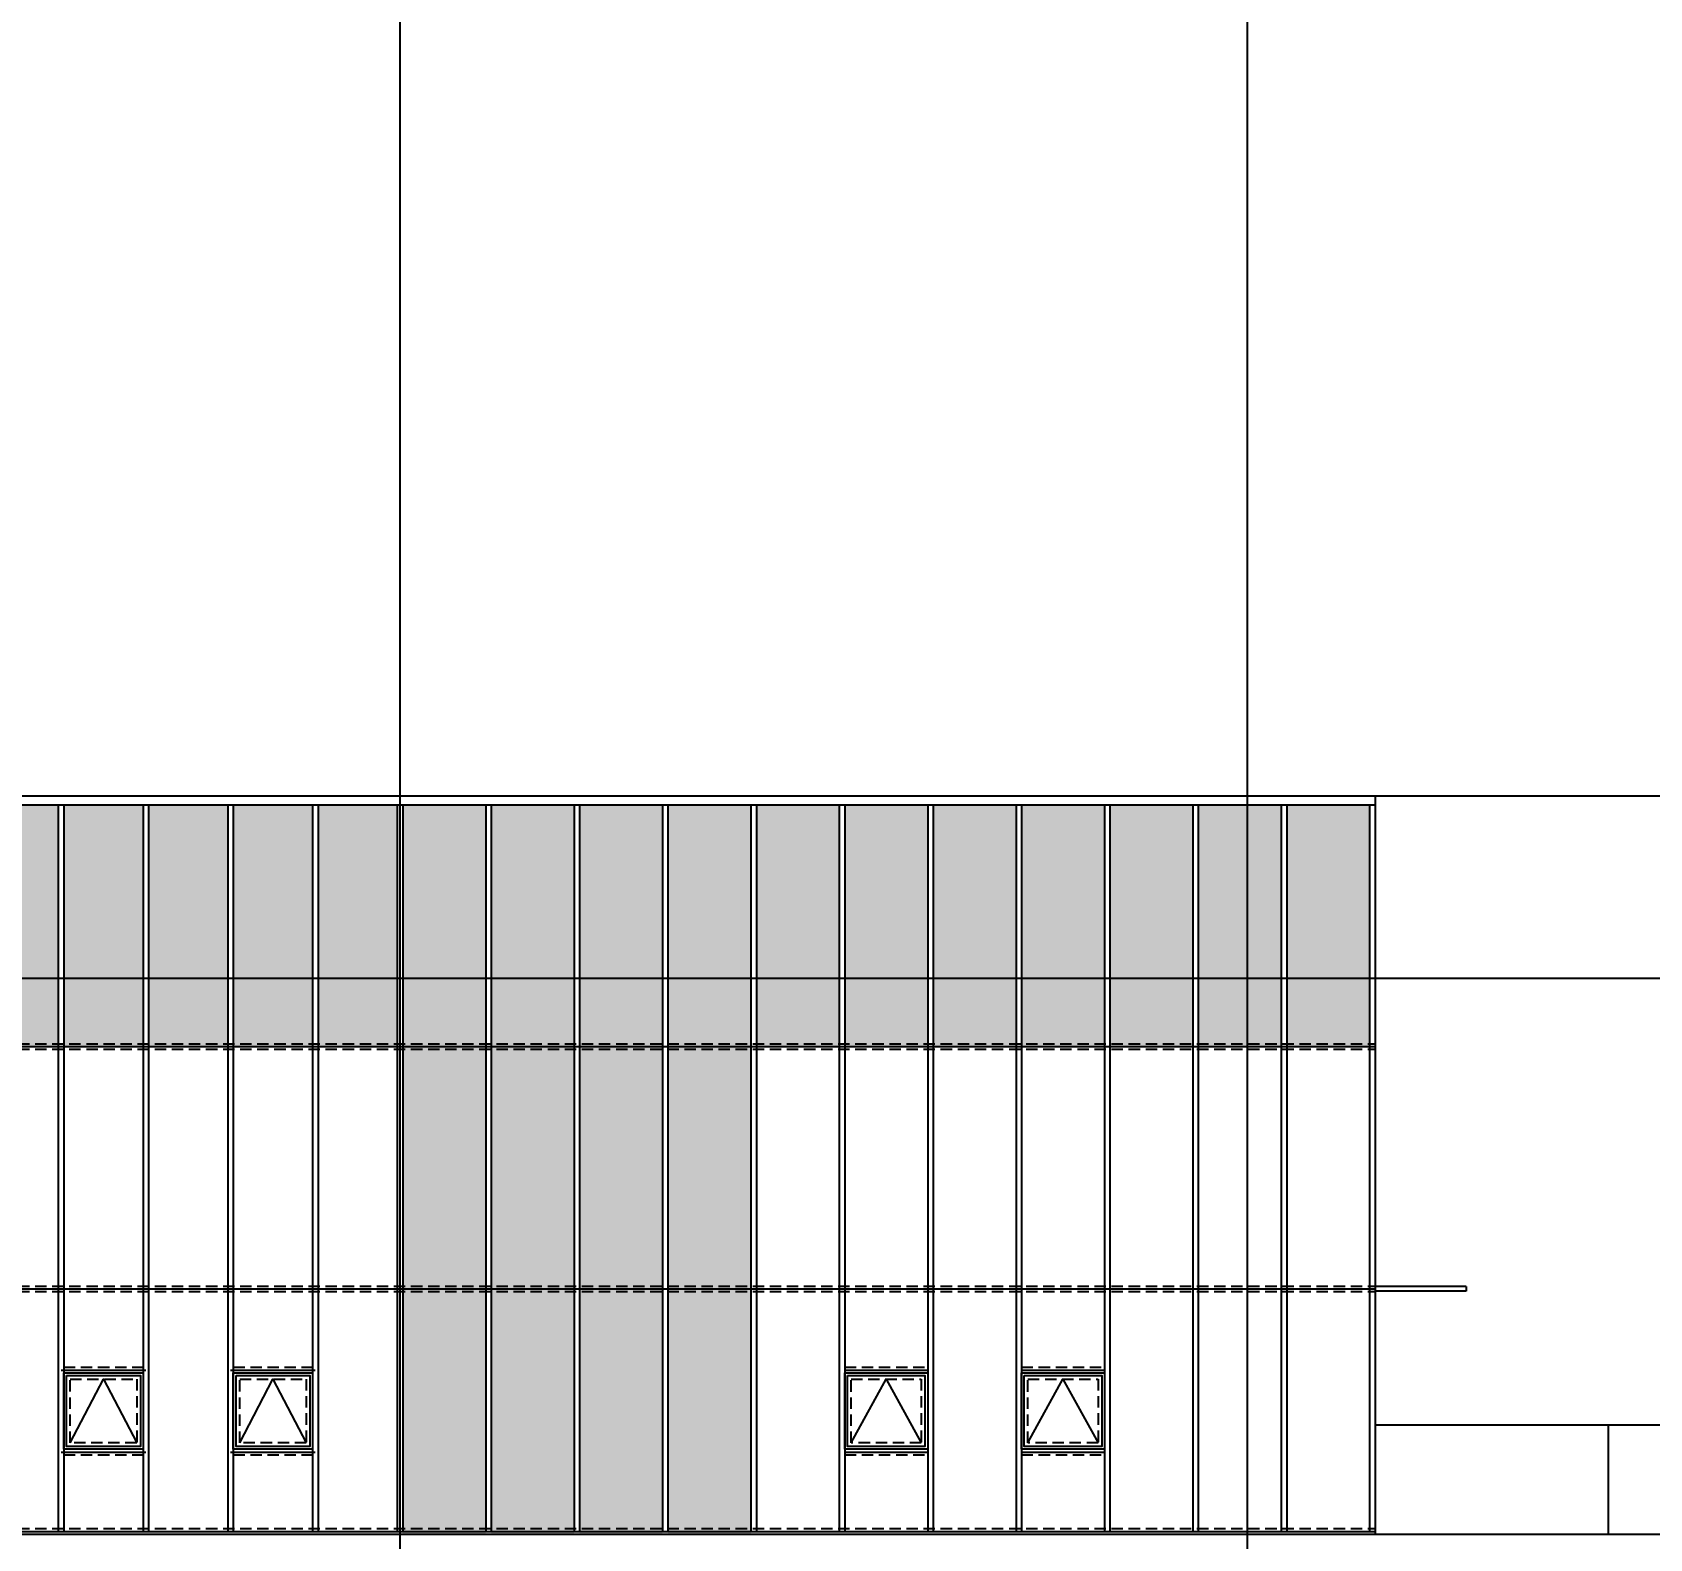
# Model space of a CAD drawing. Extents: x -430745 to 210250, y 0 to 148500.
# Drawn here: x 136160 to 153908, y 45029 to 61555 of the extents above; entities that cross this region are included whole.
import ezdxf

# ---------------------------------------------------------------- set-up
doc = ezdxf.new("R2010")
doc.units = 0
doc.header["$LTSCALE"] = 250
doc.header["$MEASUREMENT"] = 0
doc.linetypes.add('DASHED', pattern=[0.75, 0.5, -0.25])
doc.layers.get('0').update_dxf_attribs({"linetype": 'CONTINUOUS'})
doc.layers.get('Defpoints').update_dxf_attribs({"linetype": 'CONTINUOUS'})
for name, color, linetype in [('A-CEN', 1, 'CONTINUOUS'), ('A-DIM', 7, 'CONTINUOUS'), ('A-ELE-254', 254, 'CONTINUOUS'), ('A-ELE-5', 5, 'CONTINUOUS'), ('A-ELE-6', 6, 'CONTINUOUS'), ('A-ETC-GLASS HANDRIAL', 5, 'CONTINUOUS'), ('A-WIN-9', 9, 'CONTINUOUS'), ('A-WIN-HID', 9, 'DASHED')]:
    doc.layers.add(name, color=color, linetype=linetype)
doc.layers.add('NOPLOT', color=193, linetype='CONTINUOUS', plot=False)
doc.styles.add('Gdim', font='')
doc.styles.get('Gdim').set_extended_font_data('Dotum')
doc.dimstyles.new('Gdim100', dxfattribs={"dimscale": 100, "dimtxt": 3, "dimasz": 6, "dimexe": 1.5, "dimexo": 2, "dimgap": 1, "dimtad": 1, "dimdec": 0, "dimzin": 0, "dimdsep": 46, "dimtxsty": 'Gdim', "dimblk": 'DOTSMALL', "dimcen": 1.5, "dimdle": 1.5, "dimclrd": 1, "dimclre": 1, "dimclrt": 256, "dimazin": 0, "dimtfac": 1, "dimtdec": 0, "dimtix": 1, "dimtmove": 2, "dimatfit": 3, "dimldrblk": 'DOTSMALL', "dimfxl": 1.5, "dimtolj": 1, "dimtzin": 0, "dimlwd": -1, "dimlwe": -1, "dimarcsym": 0})

# ---------------------------------------------------------------- blocks, each defined once
blk = doc.blocks.new('A-CEN-WEST2')
at = {"layer": 'A-CEN'}
for p, q in [((14356210.5, -438071.4), (14356210.5, -330738.1)), ((14365510.5, -438071.4), (14365510.5, -330738.1))]:
    blk.add_line(p, q, dxfattribs=at)
at = {"layer": 'A-CEN', "elevation": 0}
for points in [[(14300110.5, -405475.9), (14386647.6, -405475.9)], [(14300110.5, -407475.9), (14386647.6, -407475.9)], [(14300110.5, -413575.9), (14386647.6, -413575.9)]]:
    blk.add_lwpolyline(points, dxfattribs=at)
blk = doc.blocks.new('_DotSmall')
at = {"color": 0, "linetype": 'ByBlock', "const_width": 0.5}
blk.add_lwpolyline([(-0.0625, 0, 1), (0.0625, 0, 1)], format="xyb", close=True, dxfattribs=at)
blk = doc.blocks.new('*D12')
at = {"layer": 'Defpoints', "color": 0, "transparency": 16777216}
for p in [(150895, 53179, 0), (165398, 53179), (164395, 45079)]:
    blk.add_point(p, dxfattribs=at)
at = {"layer": 'NOPLOT', "color": 1, "transparency": 16777216}
for p, q in [((165398, 44929), (165398, 53329)), ((151095, 53179), (165548, 53179)), ((164595, 45079), (165548, 45079))]:
    blk.add_line(p, q, dxfattribs=at)
at = {"layer": 'NOPLOT', "color": 1, "transparency": 16777216, "xscale": 600, "yscale": 600, "zscale": 600}
for p, rotation in [((165398, 53179), 90), ((165398, 45079), 270)]:
    blk.add_blockref('_DotSmall', p, dxfattribs=dict(at, rotation=rotation))
at = {"layer": 'NOPLOT', "transparency": 16777216, "insert": (165148, 49129), "char_height": 300, "attachment_point": 5, "rotation": 90, "style": 'Gdim'}
blk.add_mtext('\\A1;8100', dxfattribs=at)

msp = doc.modelspace()

# ---------------------------------------------------------------- hatches: boundary and pattern name
at = {"layer": 'A-ELE-254'}
h = msp.add_hatch(color=256, dxfattribs=at)
h.dxf.hatch_style = 1
h.paths.add_polyline_path([(122495.3, 53078.9), (121625.3, 53078.9), (121625.3, 50428.9), (122495.3, 50428.9)])
h.paths.add_polyline_path([(123425.3, 53078.9), (122555.3, 53078.9), (122555.3, 50428.9), (123425.3, 50428.9)])
h.paths.add_polyline_path([(124355.3, 53078.9), (123485.3, 53078.9), (123485.3, 50428.9), (124355.3, 50428.9)])
h.paths.add_polyline_path([(125285.3, 53078.9), (124415.3, 53078.9), (124415.3, 50428.9), (125285.3, 50428.9)])
h.paths.add_polyline_path([(126215.3, 53078.9), (125345.3, 53078.9), (125345.3, 50428.9), (126215.3, 50428.9)])
h.paths.add_polyline_path([(127145.3, 53078.9), (126275.3, 53078.9), (126275.3, 50428.9), (127145.3, 50428.9)])
h.paths.add_polyline_path([(128075.3, 53078.9), (127205.3, 53078.9), (127205.3, 50428.9), (128075.3, 50428.9)])
h.paths.add_polyline_path([(129005.3, 53078.9), (128135.3, 53078.9), (128135.3, 50428.9), (129005.3, 50428.9)])
h.paths.add_polyline_path([(129935.3, 53078.9), (129065.3, 53078.9), (129065.3, 50428.9), (129935.3, 50428.9)])
h.paths.add_polyline_path([(130865.3, 53078.9), (129995.3, 53078.9), (129995.3, 50428.9), (130865.3, 50428.9)])
h.paths.add_polyline_path([(131795.3, 53078.9), (130925.3, 53078.9), (130925.3, 50428.9), (131795.3, 50428.9)])
h.paths.add_polyline_path([(132725.3, 53078.9), (131855.3, 53078.9), (131855.3, 50428.9), (132725.3, 50428.9)])
h.paths.add_polyline_path([(133655.3, 53078.9), (132785.3, 53078.9), (132785.3, 50428.9), (133655.3, 50428.9)])
h.paths.add_polyline_path([(134585.3, 53078.9), (133715.3, 53078.9), (133715.3, 50428.9), (134585.3, 50428.9)])
h.paths.add_polyline_path([(135515.3, 53078.9), (134645.3, 53078.9), (134645.3, 50428.9), (135515.3, 50428.9)])
h.paths.add_polyline_path([(136445.3, 53078.9), (135575.3, 53078.9), (135575.3, 50428.9), (136445.3, 50428.9)])
h.paths.add_polyline_path([(137375.3, 53078.9), (136505.3, 53078.9), (136505.3, 50428.9), (137375.3, 50428.9)])
h.paths.add_polyline_path([(138305.3, 53078.9), (137435.3, 53078.9), (137435.3, 50428.9), (138305.3, 50428.9)])
h.paths.add_polyline_path([(139235.3, 53078.9), (138365.3, 53078.9), (138365.3, 50428.9), (139235.3, 50428.9)])
h.paths.add_polyline_path([(140165.3, 53078.9), (139295.3, 53078.9), (139295.3, 50428.9), (140165.3, 50428.9)])
h.paths.add_polyline_path([(145015.3, 53078.9), (144105.3, 53078.9), (144105.3, 50428.9), (145015.3, 50428.9)])
h.paths.add_polyline_path([(145985.3, 53078.9), (145075.3, 53078.9), (145075.3, 50428.9), (145985.3, 50428.9)])
h.paths.add_polyline_path([(146955.3, 53078.9), (146045.3, 53078.9), (146045.3, 50428.9), (146955.3, 50428.9)])
h.paths.add_polyline_path([(147925.3, 53078.9), (147015.3, 53078.9), (147015.3, 50428.9), (147925.3, 50428.9)])
h.paths.add_polyline_path([(148895.3, 53078.9), (147985.3, 53078.9), (147985.3, 50428.9), (148895.3, 50428.9)])
h.paths.add_polyline_path([(149865.3, 53078.9), (148955.3, 53078.9), (148955.3, 50428.9), (149865.3, 50428.9)])
h.paths.add_polyline_path([(150835.3, 53078.9), (149925.3, 53078.9), (149925.3, 50428.9), (150835.3, 50428.9)])
h = msp.add_hatch(color=256, dxfattribs=at)
h.dxf.hatch_style = 1
h.paths.add_polyline_path([(141135.3, 47778.9), (140225.3, 47778.9), (140225.3, 45078.9), (141135.3, 45078.9)])
h.paths.add_polyline_path([(143075.3, 47778.9), (142165.3, 47778.9), (142165.3, 45078.9), (143075.3, 45078.9)])
h.paths.add_polyline_path([(142105.3, 47778.9), (141195.3, 47778.9), (141195.3, 45078.9), (142105.3, 45078.9)])
h.paths.add_polyline_path([(144045.3, 47778.9), (143135.3, 47778.9), (143135.3, 45078.9), (144045.3, 45078.9)])
h.paths.add_polyline_path([(144045.3, 50478.9), (143135.3, 50478.9), (143135.3, 47778.9), (144045.3, 47778.9)])
h.paths.add_polyline_path([(143075.3, 50478.9), (142165.3, 50478.9), (142165.3, 47778.9), (143075.3, 47778.9)])
h.paths.add_polyline_path([(142105.3, 50478.9), (141195.3, 50478.9), (141195.3, 47778.9), (142105.3, 47778.9)])
h.paths.add_polyline_path([(141135.3, 50478.9), (140225.3, 50478.9), (140225.3, 47778.9), (141135.3, 47778.9)])
h.paths.add_polyline_path([(141135.3, 53078.9), (140225.3, 53078.9), (140225.3, 50478.9), (141135.3, 50478.9)])
h.paths.add_polyline_path([(142105.3, 53078.9), (141195.3, 53078.9), (141195.3, 50478.9), (142105.3, 50478.9)])
h.paths.add_polyline_path([(143075.3, 53078.9), (142165.3, 53078.9), (142165.3, 50478.9), (143075.3, 50478.9)])
h.paths.add_polyline_path([(144045.3, 53078.9), (143135.3, 53078.9), (143135.3, 50478.9), (144045.3, 50478.9)])

# ---------------------------------------------------------------- linework, layer by layer
at = {"layer": 'A-ELE-5'}
for p, q in [((151895.3, 47793.9), (150895.3, 47793.9)), ((151895.3, 47743.9), (150895.3, 47743.9)), ((151895.3, 47793.9, 0), (151895.3, 47743.9, 0))]:
    msp.add_line(p, q, dxfattribs=at)
at = {"layer": 'A-ELE-6'}
for p, q in [((116195.3, 53178.9), (150895.3, 53178.9, 0)), ((116195.3, 53078.9), (150895.3, 53078.9, 0)), ((150895.3, 53178.9, 0), (150895.3, 45078.9, 0)), ((121565.3, 45078.9), (164395.3, 45078.9))]:
    msp.add_line(p, q, dxfattribs=at)
at = {"layer": 'A-ETC-GLASS HANDRIAL'}
for p, q in [((150895.3, 46278.9), (163695.3, 46278.9)), ((153455.3, 45078.9), (153455.3, 46278.9))]:
    msp.add_line(p, q, dxfattribs=at)
at = {"layer": 'A-WIN-9'}
for p, q in [((136445.3, 53078.9), (136445.3, 45108.9)), ((136505.3, 53078.9), (136505.3, 45108.9)), ((137375.3, 53078.9), (137375.3, 45108.9)), ((137435.3, 53078.9), (137435.3, 45108.9)), ((138305.3, 53078.9), (138305.3, 45108.9)), ((138365.3, 53078.9), (138365.3, 45108.9)), ((139235.3, 53078.9), (139235.3, 45108.9)), ((139295.3, 53078.9), (139295.3, 45108.9)), ((140165.3, 53078.9), (140165.3, 45108.9)), ((140225.3, 53078.9), (140225.3, 45108.9)), ((141135.3, 53078.9), (141135.3, 45108.9)), ((141195.3, 53078.9), (141195.3, 45108.9)), ((142105.3, 53078.9), (142105.3, 45108.9)), ((142165.3, 53078.9), (142165.3, 45108.9)), ((143075.3, 53078.9), (143075.3, 45108.9)), ((143135.3, 53078.9), (143135.3, 45108.9)), ((144045.3, 53078.9), (144045.3, 45108.9)), ((144105.3, 53078.9), (144105.3, 45108.9)), ((145015.3, 53078.9), (145015.3, 45108.9)), ((145075.3, 53078.9), (145075.3, 45108.9)), ((145985.3, 53078.9), (145985.3, 45108.9)), ((146045.3, 53078.9), (146045.3, 45108.9)), ((146955.3, 53078.9), (146955.3, 45108.9)), ((147015.3, 53078.9), (147015.3, 45108.9)), ((147925.3, 53078.9), (147925.3, 45108.9)), ((147985.3, 53078.9), (147985.3, 45108.9)), ((148895.3, 53078.9), (148895.3, 45108.9)), ((148955.3, 53078.9), (148955.3, 45108.9)), ((149865.3, 53078.9), (149865.3, 45108.9)), ((149925.3, 53078.9), (149925.3, 45108.9)), ((150835.3, 53078.9, 0), (150835.3, 45108.9, 0)), ((121565.3, 50428.9), (150895.3, 50428.9)), ((121565.3, 47768.9), (150895.3, 47768.9)), ((136475.3, 46879.1), (137405.3, 46879.1)), ((138335.3, 46879.1), (139265.3, 46879.1)), ((145075.3, 46878.9), (145985.3, 46878.9)), ((147015.3, 46878.9), (147925.3, 46878.9)), ((136475.3, 45979.1), (137405.3, 45979.1)), ((138335.3, 45979.1), (139265.3, 45979.1)), ((145075.3, 45978.9), (145985.3, 45978.9)), ((147015.3, 45978.9), (147925.3, 45978.9)), ((121565.3, 45108.9), (150895.3, 45108.9, 0))]:
    msp.add_line(p, q, dxfattribs=at)
at = {"layer": 'A-WIN-9', "elevation": 0}
for points in [[(136505.3, 46849.1), (137375.3, 46849.1), (137375.3, 46009.1), (136505.3, 46009.1)], [(136535.3, 46819.1), (137345.3, 46819.1), (137345.3, 46039.1), (136535.3, 46039.1)], [(138365.3, 46849.1), (139235.3, 46849.1), (139235.3, 46009.1), (138365.3, 46009.1)], [(138395.3, 46819.1), (139205.3, 46819.1), (139205.3, 46039.1), (138395.3, 46039.1)], [(145075.3, 46848.9), (145985.3, 46848.9), (145985.3, 46008.9), (145075.3, 46008.9)], [(145105.3, 46818.9), (145955.3, 46818.9), (145955.3, 46038.9), (145105.3, 46038.9)], [(147015.3, 46848.9), (147925.3, 46848.9), (147925.3, 46008.9), (147015.3, 46008.9)], [(147045.3, 46818.9), (147895.3, 46818.9), (147895.3, 46038.9), (147045.3, 46038.9)]]:
    msp.add_lwpolyline(points, close=True, dxfattribs=at)
at = {"layer": 'A-WIN-9', "color": 1, "elevation": 0}
for points in [[(136575.3, 46079.1), (136940.3, 46779.1), (137305.3, 46079.1)], [(138435.3, 46079.1), (138800.3, 46779.1), (139165.3, 46079.1)], [(145145.3, 46078.9), (145530.3, 46778.9), (145915.3, 46078.9)], [(147085.3, 46078.9), (147470.3, 46778.9), (147855.3, 46078.9)]]:
    msp.add_lwpolyline(points, dxfattribs=at)
at = {"layer": 'A-WIN-HID'}
for p, q in [((121565.3, 50458.9), (150895.3, 50458.9)), ((121565.3, 50398.9), (150895.3, 50398.9)), ((121565.3, 47798.9), (150895.3, 47798.9)), ((121565.3, 47738.9), (150895.3, 47738.9)), ((136505.3, 46909.1), (137375.3, 46909.1)), ((138365.3, 46909.1), (139235.3, 46909.1)), ((145075.3, 46908.9), (145985.3, 46908.9)), ((147015.3, 46908.9), (147925.3, 46908.9)), ((136505.3, 45949.1), (137375.3, 45949.1)), ((138365.3, 45949.1), (139235.3, 45949.1)), ((145075.3, 45948.9), (145985.3, 45948.9)), ((147015.3, 45948.9), (147925.3, 45948.9)), ((121565.3, 45138.9), (150895.3, 45138.9, 0))]:
    msp.add_line(p, q, dxfattribs=at)
at = {"layer": 'A-WIN-HID', "elevation": 0}
for points in [[(136575.3, 46779.1), (137305.3, 46779.1), (137305.3, 46079.1), (136575.3, 46079.1)], [(138435.3, 46779.1), (139165.3, 46779.1), (139165.3, 46079.1), (138435.3, 46079.1)], [(145145.3, 46778.9), (145915.3, 46778.9), (145915.3, 46078.9), (145145.3, 46078.9)], [(147085.3, 46778.9), (147855.3, 46778.9), (147855.3, 46078.9), (147085.3, 46078.9)]]:
    msp.add_lwpolyline(points, close=True, dxfattribs=at)

# ---------------------------------------------------------------- block references
at = {"layer": 'A-DIM'}
msp.add_blockref('A-CEN-WEST2', (-14216015.2, 458654.8), dxfattribs=at)

# ---------------------------------------------------------------- dimensions: what is measured, and where the dimension line sits
at = {"layer": 'NOPLOT'}
dim = msp.add_linear_dim(base=(165397.9, 53178.9), p1=(164395.3, 45078.9), p2=(150895.3, 53178.9, 0), angle=90, dimstyle='Gdim100', dxfattribs=at)
dim.commit()
dim.dimension.update_dxf_attribs({"geometry": '*D12', "text_midpoint": (165147.7, 49128.9)})

doc.saveas('drawing.dxf')
